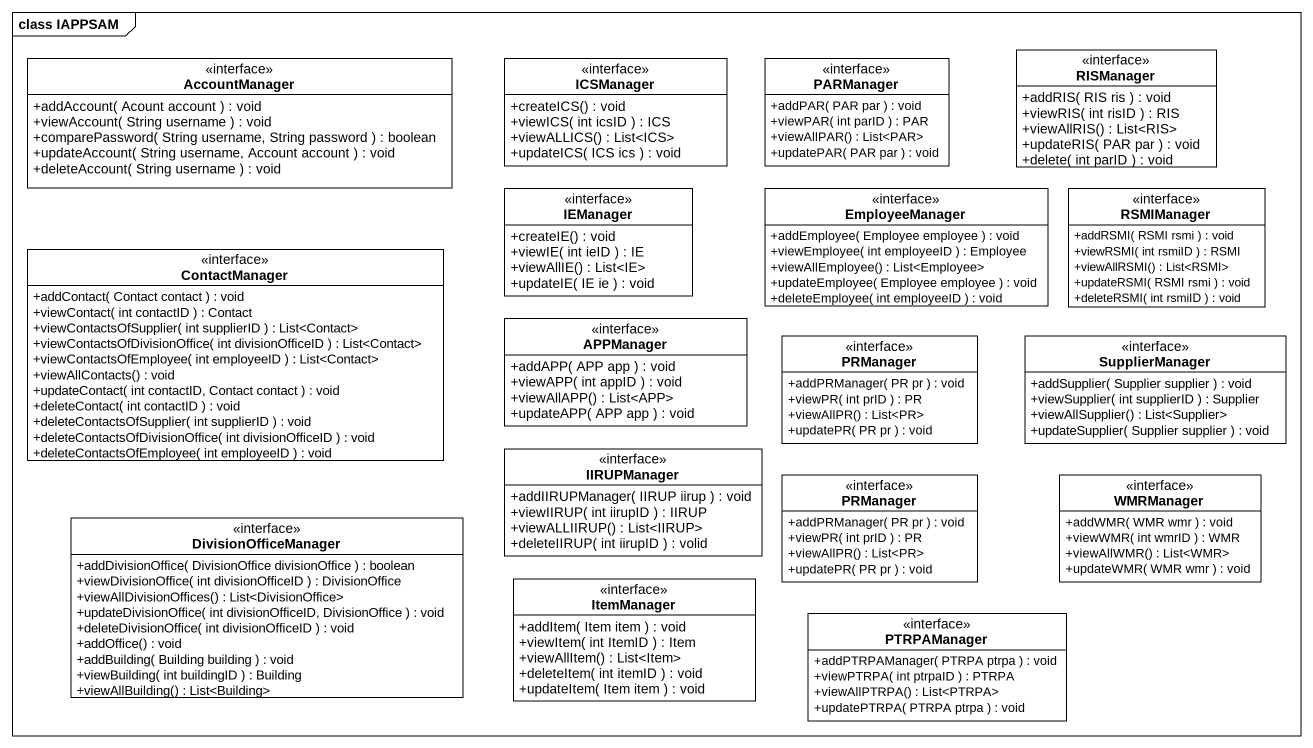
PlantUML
@startuml
mainframe class IAPPSAM
hide circle
hide empty members
skinparam classAttributeIconSize 0
interface AccountManager {
  +addAccount( Acount account ) : void
  +viewAccount( String username ) : void
  +comparePassword( String username, String password ) : boolean
  +updateAccount( String username, Account account ) : void
  +deleteAccount( String username ) : void
}
interface ICSManager {
  +createICS() : void
  +viewICS( int icsID ) : ICS
  +viewALLICS() : List<ICS>
  +updateICS( ICS ics ) : void
}
interface PARManager {
  +addPAR( PAR par ) : void
  +viewPAR( int parID ) : PAR
  +viewAllPAR() : List<PAR>
  +updatePAR( PAR par ) : void
}
interface RISManager {
  +addRIS( RIS ris ) : void
  +viewRIS( int risID ) : RIS
  +viewAllRIS() : List<RIS>
  +updateRIS( PAR par ) : void
  +delete( int parID ) : void
}
interface IEManager {
  +createIE() : void
  +viewIE( int ieID ) : IE
  +viewAllIE() : List<IE>
  +updateIE( IE ie ) : void
}
interface EmployeeManager {
  +addEmployee( Employee employee ) : void
  +viewEmployee( int employeeID ) : Employee
  +viewAllEmployee() : List<Employee>
  +updateEmployee( Employee employee ) : void
  +deleteEmployee( int employeeID ) : void
}
interface RSMIManager {
  +addRSMI( RSMI rsmi ) : void
  +viewRSMI( int rsmiID ) : RSMI
  +viewAllRSMI() : List<RSMI>
  +updateRSMI( RSMI rsmi ) : void
  +deleteRSMI( int rsmiID ) : void
}
interface ContactManager {
  +addContact( Contact contact ) : void
  +viewContact( int contactID ) : Contact
  +viewContactsOfSupplier( int supplierID ) : List<Contact>
  +viewContactsOfDivisionOffice( int divisionOfficeID ) : List<Contact>
  +viewContactsOfEmployee( int employeeID ) : List<Contact>
  +viewAllContacts() : void
  +updateContact( int contactID, Contact contact ) : void
  +deleteContact( int contactID ) : void
  +deleteContactsOfSupplier( int supplierID ) : void
  +deleteContactsOfDivisionOffice( int divisionOfficeID ) : void
  +deleteContactsOfEmployee( int employeeID ) : void
}
interface APPManager {
  +addAPP( APP app ) : void
  +viewAPP( int appID ) : void
  +viewAllAPP() : List<APP>
  +updateAPP( APP app ) : void
}
interface PRManager {
  +addPRManager( PR pr ) : void
  +viewPR( int prID ) : PR
  +viewAllPR() : List<PR>
  +updatePR( PR pr ) : void
}
interface SupplierManager {
  +addSupplier( Supplier supplier ) : void
  +viewSupplier( int supplierID ) : Supplier
  +viewAllSupplier() : List<Supplier>
  +updateSupplier( Supplier supplier ) : void
}
interface IIRUPManager {
  +addIIRUPManager( IIRUP iirup ) : void
  +viewIIRUP( int iirupID ) : IIRUP
  +viewALLIIRUP() : List<IIRUP>
  +deleteIIRUP( int iirupID ) : volid
}
interface "PRManager" as PRManager_2 {
  +addPRManager( PR pr ) : void
  +viewPR( int prID ) : PR
  +viewAllPR() : List<PR>
  +updatePR( PR pr ) : void
}
interface WMRManager {
  +addWMR( WMR wmr ) : void
  +viewWMR( int wmrID ) : WMR
  +viewAllWMR() : List<WMR>
  +updateWMR( WMR wmr ) : void
}
interface DivisionOfficeManager {
  +addDivisionOffice( DivisionOffice divisionOffice ) : boolean
  +viewDivisionOffice( int divisionOfficeID ) : DivisionOffice
  +viewAllDivisionOffices() : List<DivisionOffice>
  +updateDivisionOffice( int divisionOfficeID, DivisionOffice ) : void
  +deleteDivisionOffice( int divisionOfficeID ) : void
  +addOffice() : void
  +addBuilding( Building building ) : void
  +viewBuilding( int buildingID ) : Building
  +viewAllBuilding() : List<Building>
}
interface ItemManager {
  +addItem( Item item ) : void
  +viewItem( int ItemID ) : Item
  +viewAllItem() : List<Item>
  +deleteItem( int itemID ) : void
  +updateItem( Item item ) : void
}
interface PTRPAManager {
  +addPTRPAManager( PTRPA ptrpa ) : void
  +viewPTRPA( int ptrpaID ) : PTRPA
  +viewAllPTRPA() : List<PTRPA>
  +updatePTRPA( PTRPA ptrpa ) : void
}
@enduml
